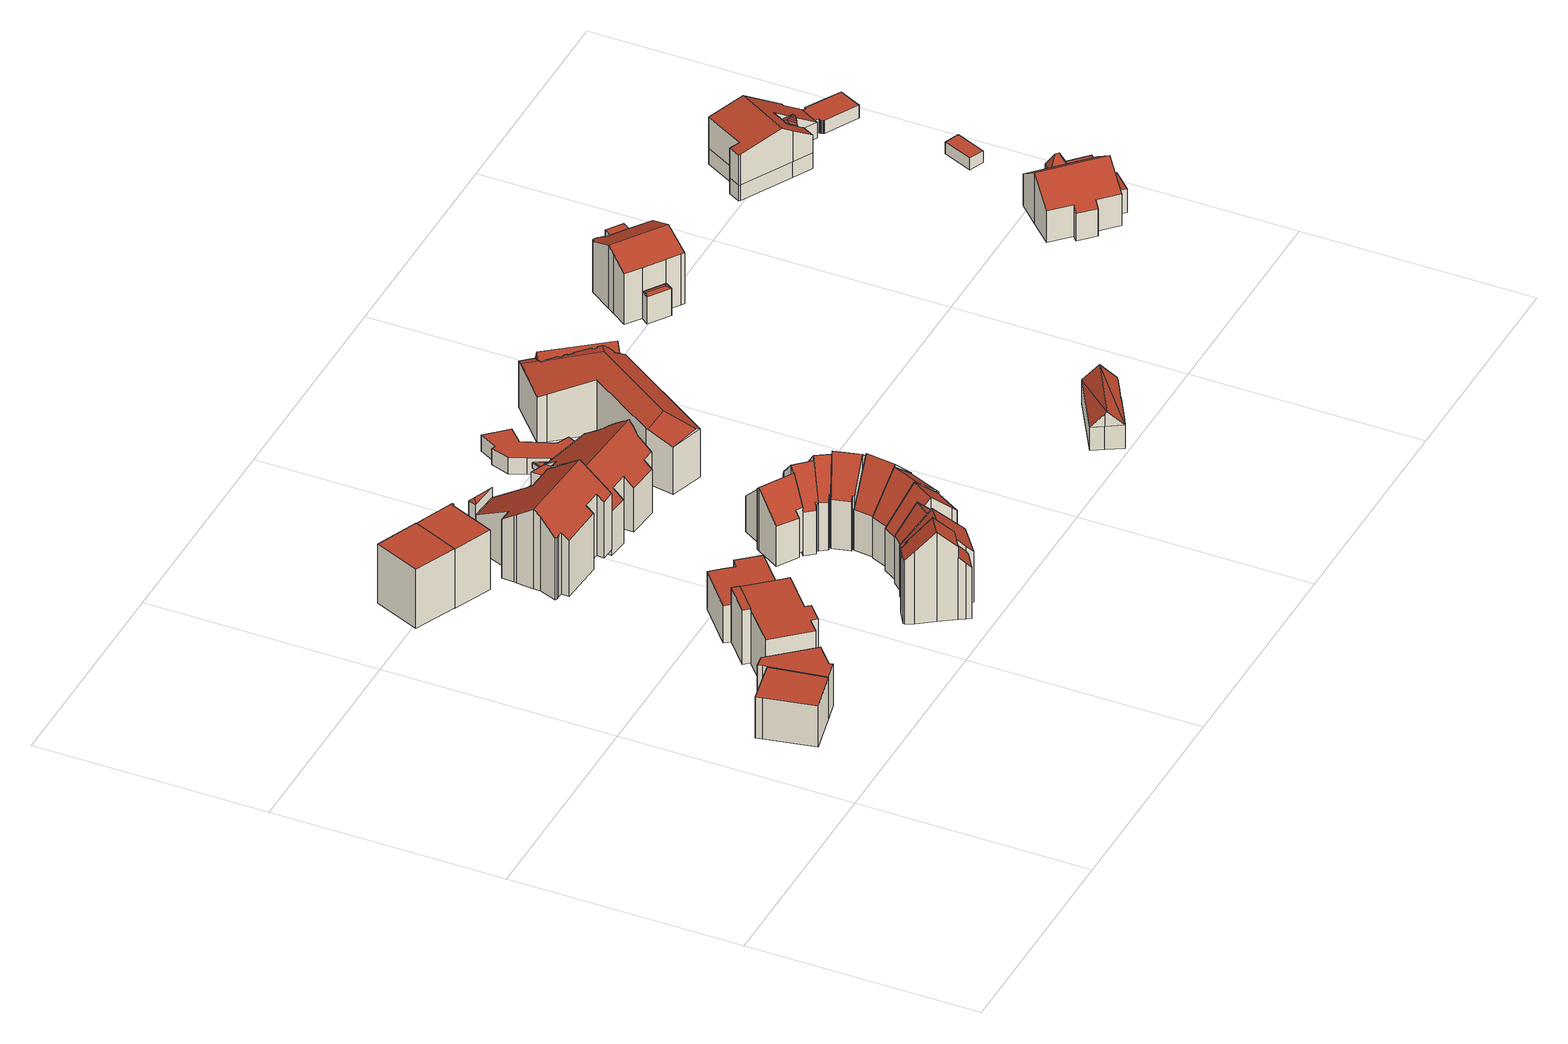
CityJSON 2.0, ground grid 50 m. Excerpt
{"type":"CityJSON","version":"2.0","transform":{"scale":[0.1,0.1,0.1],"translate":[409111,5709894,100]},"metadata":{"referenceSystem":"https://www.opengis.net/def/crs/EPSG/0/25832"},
"CityObjects":{
"building1":{"type":"Building","attributes":{"Gemeindeschluessel":"05978036","Geometrietyp2DReferenz":"3000","function":"31001_1000"},"children":["building1-1","building1-2"]},
"building1-1":{"type":"BuildingPart","attributes":{"roofType":"1000","measuredHeight":9.88},"parents":["building1"],"geometry":[{"type":"MultiSurface","lod":"2","boundaries":[[[0,1,2,3,4]],[[5,6,7,8,9]],[[6,10,11,7]],[[10,12,13,11]],[[12,14,15,13]],[[14,16,17,15]],[[16,18,19,17]],[[18,0,4,19]],[[18,16,14,12,10,6,5,1,0]],[[4,3,8,7,11,13,15,17,19]],[[9,2,1,5]],[[9,8,3,2]]],"semantics":{"surfaces":[{"type":"WallSurface"},{"type":"RoofSurface"},{"type":"GroundSurface"},{"type":"ClosureSurface"}],"values":[0,0,0,0,0,0,0,0,1,2,0,3]}}]},
"building1-2":{"type":"BuildingPart","attributes":{"roofType":"1000","measuredHeight":9.84},"parents":["building1"],"geometry":[{"type":"MultiSurface","lod":"2","boundaries":[[[20,9,8,21]],[[2,22,23,3]],[[22,24,25,23]],[[24,20,21,25]],[[24,22,2,9,20]],[[21,8,3,23,25]],[[3,8,9,2]]],"semantics":{"surfaces":[{"type":"WallSurface"},{"type":"RoofSurface"},{"type":"GroundSurface"},{"type":"ClosureSurface"}],"values":[0,0,0,0,1,2,3]}}]},
"building2":{"type":"Building","attributes":{"Gemeindeschluessel":"05978036","Geometrietyp2DReferenz":"3000","function":"31001_1000"},"children":["building2-1","building2-2"]},
"building2-1":{"type":"BuildingPart","attributes":{"roofType":"1000","measuredHeight":12.84},"parents":["building2"],"geometry":[{"type":"MultiSurface","lod":"2","boundaries":[[[26,27,28,29]],[[27,30,31,28]],[[30,32,33,31]],[[32,34,35,33]],[[34,36,37,35]],[[36,38,39,37]],[[38,40,41,39]],[[40,42,43,41]],[[42,44,45,43]],[[42,40,38,36,34,32,30,27,26,44]],[[45,29,28,31,33,35,37,39,41,43]],[[29,45,44,26]]],"semantics":{"surfaces":[{"type":"WallSurface"},{"type":"RoofSurface"},{"type":"GroundSurface"},{"type":"ClosureSurface"}],"values":[0,0,0,0,0,0,0,0,0,1,2,3]}}]},
"building2-2":{"type":"BuildingPart","attributes":{"roofType":"1000","measuredHeight":12.93},"parents":["building2"],"geometry":[{"type":"MultiSurface","lod":"2","boundaries":[[[46,47,48,45,44]],[[47,49,50,48]],[[49,51,26,29,50]],[[51,49,47,46]],[[45,48,50,29]],[[44,26,51,46]],[[44,45,29,26]]],"semantics":{"surfaces":[{"type":"WallSurface"},{"type":"RoofSurface"},{"type":"GroundSurface"},{"type":"ClosureSurface"}],"values":[0,0,0,1,2,0,3]}}]},
"building3":{"type":"Building","attributes":{"Gemeindeschluessel":"05978036","Geometrietyp2DReferenz":"3000","function":"31001_1100","roofType":"1000","measuredHeight":14.08},"geometry":[{"type":"MultiSurface","lod":"2","boundaries":[[[52,53,54,55]],[[53,56,57,54]],[[56,58,59,57]],[[58,60,61,59]],[[60,62,63,61]],[[62,52,55,63]],[[62,60,58,56,53,52]],[[55,54,57,59,61,63]]],"semantics":{"surfaces":[{"type":"WallSurface"},{"type":"RoofSurface"},{"type":"GroundSurface"}],"values":[0,0,0,0,0,0,1,2]}}]},
"building4":{"type":"Building","attributes":{"Gemeindeschluessel":"05978036","Geometrietyp2DReferenz":"3000","function":"31001_1000","roofType":"1000","measuredHeight":8.93},"geometry":[{"type":"MultiSurface","lod":"2","boundaries":[[[64,65,66,67]],[[65,68,69,66]],[[68,70,71,69]],[[70,72,73,71]],[[72,74,75,73]],[[74,76,77,75]],[[76,78,79,77]],[[78,64,67,79]],[[78,76,74,72,70,68,65,64]],[[67,66,69,71,73,75,77,79]]],"semantics":{"surfaces":[{"type":"WallSurface"},{"type":"RoofSurface"},{"type":"GroundSurface"}],"values":[0,0,0,0,0,0,0,0,1,2]}}]},
"building5":{"type":"Building","attributes":{"Gemeindeschluessel":"05978036","Geometrietyp2DReferenz":"3000","function":"31001_1100"},"children":["building5-1","building5-2"]},
"building5-1":{"type":"BuildingPart","attributes":{"roofType":"1000","measuredHeight":14.23},"parents":["building5"],"geometry":[{"type":"MultiSurface","lod":"2","boundaries":[[[80,81,82,83,84]],[[81,85,86,82]],[[85,87,88,86]],[[87,89,90,88]],[[89,91,92,90]],[[91,93,94,92]],[[93,95,96,94]],[[95,97,98,99,96]],[[95,93,91,89,87,85,81,80,97]],[[99,83,82,86,88,90,92,94,96]],[[84,98,97,80]],[[84,83,99,98]]],"semantics":{"surfaces":[{"type":"WallSurface"},{"type":"RoofSurface"},{"type":"GroundSurface"},{"type":"ClosureSurface"}],"values":[0,0,0,0,0,0,0,0,1,2,0,3]}}]},
"building5-2":{"type":"BuildingPart","attributes":{"roofType":"1000","measuredHeight":10.93},"parents":["building5"],"geometry":[{"type":"MultiSurface","lod":"2","boundaries":[[[100,101,102,103]],[[101,84,83,102]],[[98,100,103,99]],[[98,84,101,100]],[[103,102,83,99]],[[99,83,84,98]]],"semantics":{"surfaces":[{"type":"WallSurface"},{"type":"RoofSurface"},{"type":"GroundSurface"},{"type":"ClosureSurface"}],"values":[0,0,0,1,2,3]}}]},
"building6":{"type":"Building","attributes":{"Gemeindeschluessel":"05978036","Geometrietyp2DReferenz":"3000","function":"31001_1000","roofType":"3100","measuredHeight":18.86},"geometry":[{"type":"MultiSurface","lod":"2","boundaries":[[[104,105,106,107]],[[105,108,109,106]],[[108,110,111,109]],[[110,112,113,111]],[[112,114,115,113]],[[114,116,117,115]],[[116,118,119,117]],[[118,120,121,119]],[[120,122,123,121]],[[122,124,125,123]],[[124,126,127,125]],[[126,128,129,127]],[[128,130,131,129]],[[130,132,133,131]],[[132,134,135,133]],[[134,136,137,135]],[[136,138,139,137]],[[138,140,141,139]],[[140,142,143,141]],[[142,144,145,143]],[[144,104,107,145]],[[140,138,136,134,132,130,128,126,124,122,120,118,116]],[[116,114,112,110,108,105,104,144,142,140]],[[107,106,109,111,113,115,117,119,121,123,125,127,129,131,133,135,137,139,141,143,145]]],"semantics":{"surfaces":[{"type":"WallSurface"},{"type":"RoofSurface"},{"type":"GroundSurface"}],"values":[0,0,0,0,0,0,0,0,0,0,0,0,0,0,0,0,0,0,0,0,0,1,1,2]}}]},
"building7":{"type":"Building","attributes":{"Gemeindeschluessel":"05978036","Geometrietyp2DReferenz":"3000","function":"31001_1000"},"children":["building7-1","building7-2","building7-3"]},
"building7-1":{"type":"BuildingPart","attributes":{"roofType":"3100","measuredHeight":18.78},"parents":["building7"],"geometry":[{"type":"MultiSurface","lod":"2","boundaries":[[[146,147,148,149]],[[147,150,151,148]],[[150,152,153,151]],[[152,154,155,153]],[[154,156,157,155]],[[156,158,159,157]],[[158,160,159]],[[161,162,163,164]],[[162,146,149,163]],[[165,166,158,156,154,152,150,147]],[[147,146,162,161,167,165]],[[149,148,151,153,155,157,159,168,169,170,164,163]],[[171,160,158,166]],[[168,159,160,171]],[[169,168,171,166,165]],[[161,164,170,167]],[[167,170,169,165]]],"semantics":{"surfaces":[{"type":"WallSurface"},{"type":"RoofSurface"},{"type":"GroundSurface"},{"type":"ClosureSurface"}],"values":[0,0,0,0,0,0,0,0,0,1,1,2,0,3,3,3,3]}}]},
"building7-2":{"type":"BuildingPart","attributes":{"roofType":"2100","measuredHeight":14.82},"parents":["building7"],"geometry":[{"type":"MultiSurface","lod":"2","boundaries":[[[160,172,173,159]],[[172,174,175,173]],[[174,176,177,175]],[[176,178,179,177]],[[178,180,181,179]],[[171,180,178,176,174,172,160]],[[159,173,175,177,179,181,168]],[[168,181,180,171]],[[160,159,168,171]]],"semantics":{"surfaces":[{"type":"WallSurface"},{"type":"RoofSurface"},{"type":"GroundSurface"},{"type":"ClosureSurface"}],"values":[0,0,0,0,0,1,2,3,3]}}]},
"building7-3":{"type":"BuildingPart","attributes":{"roofType":"3100","measuredHeight":21.31},"parents":["building7"],"geometry":[{"type":"MultiSurface","lod":"2","boundaries":[[[182,183,184,185]],[[183,186,187,184]],[[186,188,189,187]],[[188,190,191,189]],[[190,192,193,191]],[[192,194,195,193]],[[194,196,197,195]],[[196,198,161,164,197]],[[199,182,185,181,180]],[[200,198,196,194,192,190,188,186,183,182]],[[182,199,201,200]],[[185,184,187,189,191,193,195,197,164,170,169,168,181]],[[167,161,198,200]],[[170,164,161,167]],[[201,166,165,167,200]],[[166,171,168,169,165]],[[165,169,170,167]],[[180,171,166,201,199]],[[180,181,168,171]]],"semantics":{"surfaces":[{"type":"WallSurface"},{"type":"RoofSurface"},{"type":"GroundSurface"},{"type":"ClosureSurface"}],"values":[0,0,0,0,0,0,0,0,0,1,1,2,0,3,0,3,3,0,3]}}]},
"building8":{"type":"Building","attributes":{"Gemeindeschluessel":"05978036","Geometrietyp2DReferenz":"3000","function":"51009_1610","roofType":"5000","measuredHeight":9.91},"geometry":[{"type":"MultiSurface","lod":"2","boundaries":[[[202,203,204,205]],[[203,206,207,204]],[[206,202,205,207]],[[208,206,203]],[[208,203,202]],[[208,202,206]],[[205,204,207]]],"semantics":{"surfaces":[{"type":"WallSurface"},{"type":"RoofSurface"},{"type":"GroundSurface"}],"values":[0,0,0,1,1,1,2]}}]},
"building9":{"type":"Building","attributes":{"Gemeindeschluessel":"05978036","Geometrietyp2DReferenz":"3000","function":"31001_2500","roofType":"1000","measuredHeight":1.34},"geometry":[{"type":"MultiSurface","lod":"2","boundaries":[[[209,210,211,212]],[[210,213,214,211]],[[213,215,216,214]],[[215,209,212,216]],[[215,213,210,209]],[[212,211,214,216]]],"semantics":{"surfaces":[{"type":"WallSurface"},{"type":"RoofSurface"},{"type":"GroundSurface"}],"values":[0,0,0,0,1,2]}}]},
"building10":{"type":"Building","attributes":{"Gemeindeschluessel":"05978036","Geometrietyp2DReferenz":"3000","function":"31001_1000","roofType":"3100","measuredHeight":17.2},"geometry":[{"type":"MultiSurface","lod":"2","boundaries":[[[217,218,219,220]],[[218,221,222,219]],[[221,223,224,222]],[[223,225,226,224]],[[225,227,228,226]],[[227,229,230,228]],[[229,231,232,230]],[[231,233,234,232]],[[233,235,236,234]],[[235,237,238,236]],[[237,239,240,238]],[[239,217,220,240]],[[235,233,231,229,227,225,223]],[[223,221,218,217,239,237,235]],[[220,219,222,224,226,228,230,232,234,236,238,240]]],"semantics":{"surfaces":[{"type":"WallSurface"},{"type":"RoofSurface"},{"type":"GroundSurface"}],"values":[0,0,0,0,0,0,0,0,0,0,0,0,1,1,2]}}]},
"building11":{"type":"Building","attributes":{"Gemeindeschluessel":"05978036","Geometrietyp2DReferenz":"3000","function":"31001_1000","roofType":"3100","measuredHeight":17.1},"geometry":[{"type":"MultiSurface","lod":"2","boundaries":[[[241,242,243,244]],[[242,245,246,243]],[[245,247,248,246]],[[247,249,250,248]],[[249,251,252,250]],[[251,253,254,252]],[[253,255,256,254]],[[255,257,258,256]],[[257,259,260,258]],[[259,261,262,260]],[[261,263,264,262]],[[263,241,244,264]],[[259,257,255,253,251,249,247]],[[247,245,242,241,263,261,259]],[[244,243,246,248,250,252,254,256,258,260,262,264]]],"semantics":{"surfaces":[{"type":"WallSurface"},{"type":"RoofSurface"},{"type":"GroundSurface"}],"values":[0,0,0,0,0,0,0,0,0,0,0,0,1,1,2]}}]},
"building12":{"type":"Building","attributes":{"Gemeindeschluessel":"05978036","Geometrietyp2DReferenz":"3000","function":"31001_1000","roofType":"3100","measuredHeight":15.21},"geometry":[{"type":"MultiSurface","lod":"2","boundaries":[[[265,266,267,268]],[[266,269,270,267]],[[269,271,272,270]],[[271,273,274,272]],[[273,275,276,274]],[[275,277,278,276]],[[277,279,280,278]],[[279,281,282,280]],[[281,283,284,282]],[[283,285,286,284]],[[285,265,268,286]],[[281,279,277,275,273,271]],[[271,269,266,265,285,283,281]],[[268,267,270,272,274,276,278,280,282,284,286]]],"semantics":{"surfaces":[{"type":"WallSurface"},{"type":"RoofSurface"},{"type":"GroundSurface"}],"values":[0,0,0,0,0,0,0,0,0,0,0,1,1,2]}}]},
"building13":{"type":"Building","attributes":{"Gemeindeschluessel":"05978036","Geometrietyp2DReferenz":"3000","function":"31001_1000","roofType":"3100","measuredHeight":17.13},"geometry":[{"type":"MultiSurface","lod":"2","boundaries":[[[287,288,289,290]],[[288,291,292,289]],[[291,293,294,292]],[[293,295,296,294]],[[295,297,298,296]],[[297,299,300,298]],[[299,301,302,300]],[[301,303,304,302]],[[303,305,306,304]],[[305,307,308,306]],[[307,309,310,308]],[[309,311,312,310]],[[311,313,314,312]],[[313,315,316,314]],[[315,317,318,316]],[[317,319,320,318]],[[319,321,322,320]],[[321,323,324,322]],[[323,325,326,324]],[[325,327,328,326]],[[327,329,330,328]],[[329,331,332,330]],[[331,333,334,332]],[[333,335,336,334]],[[335,337,338,336]],[[337,339,340,338]],[[339,341,342,340]],[[341,343,344,342]],[[343,345,346,344]],[[345,347,348,346]],[[347,349,350,348]],[[349,351,352,350]],[[351,353,354,352]],[[353,355,356,354]],[[355,357,358,356]],[[357,359,360,358]],[[359,361,362,360]],[[361,363,364,362]],[[363,365,366,364]],[[365,367,368,366]],[[367,369,370,368]],[[369,371,372,370]],[[371,373,374,372]],[[373,287,290,374]],[[369,367,365,363,361,359,357,355,353,351,349,347,345,343,341,339,337,335,333,331,329,327,325,323,321,319,317,315,313]],[[313,311,309,307,305,303,301,299,297,295,293,291,288,287,373,371,369]],[[290,289,292,294,296,298,300,302,304,306,308,310,312,314,316,318,320,322,324,326,328,330,332,334,336,338,340,342,344,346,348,350,352,354,356,358,360,362,364,366,368,370,372,374]]],"semantics":{"surfaces":[{"type":"WallSurface"},{"type":"RoofSurface"},{"type":"GroundSurface"}],"values":[0,0,0,0,0,0,0,0,0,0,0,0,0,0,0,0,0,0,0,0,0,0,0,0,0,0,0,0,0,0,0,0,0,0,0,0,0,0,0,0,0,0,0,0,1,1,2]}}]},
"building14":{"type":"Building","attributes":{"Gemeindeschluessel":"05978036","Geometrietyp2DReferenz":"3000","function":"31001_1000","roofType":"3100","measuredHeight":16.79},"geometry":[{"type":"MultiSurface","lod":"2","boundaries":[[[375,376,377,378]],[[376,379,380,377]],[[379,381,382,380]],[[381,383,384,382]],[[383,385,386,384]],[[385,387,388,386]],[[387,389,390,388]],[[389,391,392,390]],[[391,393,394,392]],[[393,395,396,394]],[[395,397,398,396]],[[397,375,378,398]],[[393,391,389,387,385,383,381]],[[381,379,376,375,397,395,393]],[[378,377,380,382,384,386,388,390,392,394,396,398]]],"semantics":{"surfaces":[{"type":"WallSurface"},{"type":"RoofSurface"},{"type":"GroundSurface"}],"values":[0,0,0,0,0,0,0,0,0,0,0,0,1,1,2]}}]},
"building15":{"type":"Building","attributes":{"Gemeindeschluessel":"05978036","Geometrietyp2DReferenz":"3000","function":"51009_1610","roofType":"1000","measuredHeight":6.53},"geometry":[{"type":"MultiSurface","lod":"2","boundaries":[[[399,400,401,402]],[[400,403,404,401]],[[403,405,406,404]],[[405,407,408,406]],[[407,409,410,408]],[[409,399,402,410]],[[409,407,405,403,400,399]],[[402,401,404,406,408,410]]],"semantics":{"surfaces":[{"type":"WallSurface"},{"type":"RoofSurface"},{"type":"GroundSurface"}],"values":[0,0,0,0,0,0,1,2]}}]},
"building16":{"type":"Building","attributes":{"Gemeindeschluessel":"05978036","Geometrietyp2DReferenz":"3000","function":"31001_2500","roofType":"2100","measuredHeight":1.84},"geometry":[{"type":"MultiSurface","lod":"2","boundaries":[[[411,412,413,414]],[[412,415,416,413]],[[415,417,418,416]],[[417,411,414,418]],[[417,415,412,411]],[[414,413,416,418]]],"semantics":{"surfaces":[{"type":"WallSurface"},{"type":"RoofSurface"},{"type":"GroundSurface"}],"values":[0,0,0,0,1,2]}}]},
"building17":{"type":"Building","attributes":{"Gemeindeschluessel":"05978036","Geometrietyp2DReferenz":"3000","function":"31001_1000"},"children":["building17-1","building17-2"]},
"building17-1":{"type":"BuildingPart","attributes":{"roofType":"3100","measuredHeight":17.88},"parents":["building17"],"geometry":[{"type":"MultiSurface","lod":"2","boundaries":[[[419,420,421,422,423]],[[424,425,426,427,428]],[[425,429,430,426]],[[429,431,432,430]],[[431,433,434,432]],[[433,435,436,434]],[[435,437,438,436]],[[437,419,423,438]],[[433,431,429,425,424,439]],[[439,420,419,437,435,433]],[[423,422,440,441,427,426,430,432,434,436,438]],[[442,443,421,420,439]],[[441,440,443,442]],[[440,422,421,443]],[[424,428,442,439]],[[441,442,428,427]]],"semantics":{"surfaces":[{"type":"WallSurface"},{"type":"RoofSurface"},{"type":"GroundSurface"},{"type":"ClosureSurface"}],"values":[0,0,0,0,0,0,0,0,1,1,2,0,3,3,0,3]}}]},
"building17-2":{"type":"BuildingPart","attributes":{"roofType":"3100","measuredHeight":16.71},"parents":["building17"],"geometry":[{"type":"MultiSurface","lod":"2","boundaries":[[[444,445,446,447]],[[445,448,449,446]],[[448,450,451,449]],[[450,452,453,451]],[[452,454,455,453]],[[454,456,457,455]],[[456,458,459,457]],[[458,460,461,459]],[[460,462,463,461]],[[462,464,465,463]],[[464,428,427,465]],[[421,466,467,422]],[[466,444,447,467]],[[443,442,428,464,462,460,458,456,454]],[[454,452,450,448,445,444,466,421,443]],[[447,446,449,451,453,455,457,459,461,463,465,427,441,440,422,467]],[[440,441,442,443]],[[441,427,428,442]],[[440,443,421,422]]],"semantics":{"surfaces":[{"type":"WallSurface"},{"type":"RoofSurface"},{"type":"GroundSurface"},{"type":"ClosureSurface"}],"values":[0,0,0,0,0,0,0,0,0,0,0,0,0,1,1,2,3,3,3]}}]},
"building18":{"type":"Building","attributes":{"Gemeindeschluessel":"05978036","Geometrietyp2DReferenz":"3000","function":"31001_1000","roofType":"3100","measuredHeight":17.23},"geometry":[{"type":"MultiSurface","lod":"2","boundaries":[[[468,469,470,471]],[[469,472,473,470]],[[472,474,475,473]],[[474,476,477,475]],[[476,478,479,477]],[[478,480,481,479]],[[480,482,483,481]],[[482,484,485,483]],[[484,486,487,485]],[[486,488,489,487]],[[488,490,491,489]],[[490,468,471,491]],[[486,484,482,480,478,476,474]],[[474,472,469,468,490,488,486]],[[471,470,473,475,477,479,481,483,485,487,489,491]]],"semantics":{"surfaces":[{"type":"WallSurface"},{"type":"RoofSurface"},{"type":"GroundSurface"}],"values":[0,0,0,0,0,0,0,0,0,0,0,0,1,1,2]}}]},
"building19":{"type":"Building","attributes":{"Gemeindeschluessel":"05978036","Geometrietyp2DReferenz":"3000","function":"31001_1000","roofType":"3100","measuredHeight":18.51},"geometry":[{"type":"MultiSurface","lod":"2","boundaries":[[[492,493,494,495]],[[493,496,497,494]],[[496,498,499,497]],[[498,500,501,499]],[[500,502,503,501]],[[502,504,505,503]],[[504,506,507,505]],[[506,508,509,507]],[[508,510,511,509]],[[510,512,513,511]],[[512,514,515,513]],[[514,492,495,515]],[[510,508,506,504,502,500,498]],[[498,496,493,492,514,512,510]],[[495,494,497,499,501,503,505,507,509,511,513,515]]],"semantics":{"surfaces":[{"type":"WallSurface"},{"type":"RoofSurface"},{"type":"GroundSurface"}],"values":[0,0,0,0,0,0,0,0,0,0,0,0,1,1,2]}}]},
"building20":{"type":"Building","attributes":{"Gemeindeschluessel":"05978036","Geometrietyp2DReferenz":"3000","function":"31001_2500"},"children":["building20-1","building20-2"]},
"building20-1":{"type":"BuildingPart","attributes":{"roofType":"1000","measuredHeight":1.2},"parents":["building20"],"geometry":[{"type":"MultiSurface","lod":"2","boundaries":[[[516,517,518,519]],[[520,521,522,523]],[[523,516,519,520]],[[521,518,517,522]],[[519,518,521,520]],[[523,522,517,516]]],"semantics":{"surfaces":[{"type":"WallSurface"},{"type":"RoofSurface"},{"type":"GroundSurface"},{"type":"ClosureSurface"}],"values":[0,0,1,2,3,3]}}]},
"building20-2":{"type":"BuildingPart","attributes":{"roofType":"1000","measuredHeight":1.16},"parents":["building20"],"geometry":[{"type":"MultiSurface","lod":"2","boundaries":[[[524,525,526,527]],[[525,528,529,526]],[[528,523,522,529]],[[516,519,518,517]],[[520,530,531,521]],[[530,532,533,531]],[[532,524,527,533]],[[532,530,520,519,516,523,528,525,524]],[[527,526,529,522,517,518,521,531,533]],[[517,522,523,516]],[[521,518,519,520]]],"semantics":{"surfaces":[{"type":"WallSurface"},{"type":"RoofSurface"},{"type":"GroundSurface"},{"type":"ClosureSurface"}],"values":[0,0,0,0,0,0,0,1,2,3,3]}}]},
"building21":{"type":"Building","attributes":{"Geometrietyp2DReferenz":"3000","Gemeindeschluessel":"05978036","function":"31001_2500","roofType":"1000","measuredHeight":2.23},"geometry":[{"type":"MultiSurface","lod":"2","boundaries":[[[534,535,536,537]],[[535,538,539,536]],[[538,540,541,539]],[[540,534,537,541]],[[540,538,535,534]],[[537,536,539,541]]],"semantics":{"surfaces":[{"type":"WallSurface"},{"type":"RoofSurface"},{"type":"GroundSurface"}],"values":[0,0,0,0,1,2]}}]},
"building22":{"type":"Building","attributes":{"Gemeindeschluessel":"05978036","Geometrietyp2DReferenz":"3000","function":"31001_1100","roofType":"1000","measuredHeight":3.86},"geometry":[{"type":"MultiSurface","lod":"2","boundaries":[[[542,543,544,545]],[[543,546,547,544]],[[546,548,549,547]],[[548,550,551,549]],[[550,552,553,551]],[[552,554,555,553]],[[554,556,557,555]],[[556,558,559,557]],[[558,560,561,559]],[[560,562,563,561]],[[562,564,565,563]],[[564,542,545,565]],[[564,562,560,558,556,554,552,550,548,546,543,542]],[[545,544,547,549,551,553,555,557,559,561,563,565]]],"semantics":{"surfaces":[{"type":"WallSurface"},{"type":"RoofSurface"},{"type":"GroundSurface"}],"values":[0,0,0,0,0,0,0,0,0,0,0,0,1,2]}}]},
"building23":{"type":"Building","attributes":{"Gemeindeschluessel":"05978036","Geometrietyp2DReferenz":"3000","function":"31001_1100","roofType":"5000","measuredHeight":13.85},"geometry":[{"type":"MultiSurface","lod":"2","boundaries":[[[566,567,568,569]],[[567,570,571,568]],[[570,572,573,571]],[[572,574,575,573]],[[574,576,577,575]],[[576,578,579,577]],[[578,580,581,579]],[[580,582,583,581]],[[582,584,585,583]],[[584,586,587,585]],[[586,588,589,587]],[[588,590,591,589]],[[590,592,593,591]],[[592,594,595,593]],[[594,596,597,595]],[[596,598,599,597]],[[598,600,601,599]],[[600,602,603,601]],[[602,604,605,603]],[[604,606,607,605]],[[606,608,609,607]],[[608,610,611,609]],[[610,612,613,611]],[[612,614,615,613]],[[614,616,617,615]],[[616,618,619,617]],[[618,620,621,619]],[[620,622,623,621]],[[622,566,569,623]],[[624,625,626,566]],[[627,578,576,628]],[[610,608,606,604,602,600,598,596,594,592,590,588,586,584,582,629,630]],[[630,625,624,622,620,618,616,614,612,610]],[[630,629,580,627,628,574,572,570,567,626,625]],[[567,566,626]],[[576,574,628]],[[580,578,627]],[[566,622,624]],[[582,580,629]],[[569,568,571,573,575,577,579,581,583,585,587,589,591,593,595,597,599,601,603,605,607,609,611,613,615,617,619,621,623]]],"semantics":{"surfaces":[{"type":"WallSurface"},{"type":"RoofSurface"},{"type":"GroundSurface"}],"values":[0,0,0,0,0,0,0,0,0,0,0,0,0,0,0,0,0,0,0,0,0,0,0,0,0,0,0,0,0,1,1,1,1,1,0,0,0,0,0,2]}}]},
"building24":{"type":"Building","attributes":{"Gemeindeschluessel":"05978036","Geometrietyp2DReferenz":"3000","function":"51009_1610","roofType":"5000","measuredHeight":13.38},"geometry":[{"type":"MultiSurface","lod":"2","boundaries":[[[631,632,633,634]],[[632,635,636,633]],[[635,637,638,636]],[[637,639,640,638]],[[639,641,642,640]],[[641,643,644,642]],[[643,645,646,644]],[[645,647,648,646]],[[647,649,650,648]],[[649,651,652,650]],[[651,653,654,652]],[[653,655,656,654]],[[655,657,658,656]],[[657,659,660,658]],[[659,661,662,660]],[[661,663,664,662]],[[663,665,666,664]],[[665,667,668,666]],[[667,669,670,668]],[[669,671,672,670]],[[671,673,674,672]],[[673,675,676,674]],[[675,677,678,676]],[[677,679,680,678]],[[679,681,682,680]],[[681,631,634,682]],[[677,675,673,671,669,667,665,663,661,659,657,655,653,651,649,647,645,643,641,639,637,635,632]],[[632,631,681,679,677]],[[634,633,636,638,640,642,644,646,648,650,652,654,656,658,660,662,664,666,668,670,672,674,676,678,680,682]]],"semantics":{"surfaces":[{"type":"WallSurface"},{"type":"RoofSurface"},{"type":"GroundSurface"}],"values":[0,0,0,0,0,0,0,0,0,0,0,0,0,0,0,0,0,0,0,0,0,0,0,0,0,0,1,1,2]}}]},
"building25":{"type":"Building","attributes":{"Gemeindeschluessel":"05978036","Geometrietyp2DReferenz":"3000","function":"31001_1000","roofType":"3100","measuredHeight":8.9},"geometry":[{"type":"MultiSurface","lod":"2","boundaries":[[[683,684,685,686]],[[684,687,688,685]],[[687,689,690,688]],[[689,691,692,690]],[[691,693,694,692]],[[693,695,696,694]],[[695,697,698,696]],[[697,699,700,698]],[[699,701,702,700]],[[701,703,704,702]],[[703,705,706,704]],[[705,683,686,706]],[[684,707,708]],[[707,684,683,705,709]],[[708,701,699,697,695,693,691,689,687]],[[701,708,707]],[[703,709,705]],[[701,707,709,703]],[[684,708,687]],[[686,685,688,690,692,694,696,698,700,702,704,706]]],"semantics":{"surfaces":[{"type":"WallSurface"},{"type":"RoofSurface"},{"type":"GroundSurface"}],"values":[0,0,0,0,0,0,0,0,0,0,0,0,1,1,1,1,0,0,0,2]}}]},
"building26":{"type":"Building","attributes":{"Gemeindeschluessel":"05978036","Geometrietyp2DReferenz":"3000","function":"31001_1100"},"children":["building26-1","building26-2","building26-3"]},
"building26-1":{"type":"BuildingPart","attributes":{"roofType":"9999","measuredHeight":11.21},"parents":["building26"],"geometry":[{"type":"MultiSurface","lod":"2","boundaries":[[[710,711,712,713,714]],[[714,713,715,716]],[[713,712,717,715]],[[712,711,718,717]],[[710,714,716,719]],[[719,718,711,710]],[[716,715,717,718,719]]],"semantics":{"surfaces":[{"type":"RoofSurface"},{"type":"WallSurface"},{"type":"GroundSurface"}],"values":[0,1,1,1,1,1,2]}}]},
"building26-2":{"type":"BuildingPart","attributes":{"roofType":"3100","measuredHeight":15.02},"parents":["building26"],"geometry":[{"type":"MultiSurface","lod":"2","boundaries":[[[720,721,722]],[[723,724,725,726,727]],[[724,728,729,725]],[[728,730,731,729]],[[730,732,733,731]],[[732,734,735,733]],[[734,736,737,735]],[[736,738,739,737]],[[738,740,741,739]],[[740,742,743,741]],[[742,744,745,743]],[[744,746,747,745]],[[746,748,710,719,747]],[[749,718,711]],[[749,750,751,718]],[[750,752,753,751]],[[752,754,755,753]],[[754,756,757,755]],[[756,720,722,757]],[[752,750,749,748,746,744,742,740,738,736,734,732,730]],[[730,728,724,723,720,756,754,752]],[[722,726,725,729,731,733,735,737,739,741,743,745,747,719,718,751,753,755,757]],[[727,721,720,723]],[[727,726,722,721]],[[711,710,748,749]],[[711,718,719,710]]],"semantics":{"surfaces":[{"type":"WallSurface"},{"type":"RoofSurface"},{"type":"GroundSurface"},{"type":"ClosureSurface"}],"values":[0,0,0,0,0,0,0,0,0,0,0,0,0,0,0,0,0,0,0,1,1,2,0,3,0,3]}}]},
"building26-3":{"type":"BuildingPart","attributes":{"roofType":"5000","measuredHeight":6.68},"parents":["building26"],"geometry":[{"type":"MultiSurface","lod":"2","boundaries":[[[721,758,759,722]],[[758,760,761,759]],[[760,727,726,761]],[[762,727,760]],[[763,762,760,758]],[[763,758,721]],[[762,763,721,727]],[[722,759,761,726]],[[722,726,727,721]]],"semantics":{"surfaces":[{"type":"WallSurface"},{"type":"RoofSurface"},{"type":"GroundSurface"},{"type":"ClosureSurface"}],"values":[0,0,0,1,1,1,1,2,3]}}]},
"building27":{"type":"Building","attributes":{"Gemeindeschluessel":"05978036","Geometrietyp2DReferenz":"3000","function":"31001_1000"},"children":["building27-1","building27-2"]},
"building27-1":{"type":"BuildingPart","attributes":{"roofType":"2100","measuredHeight":5.72},"parents":["building27"],"geometry":[{"type":"MultiSurface","lod":"2","boundaries":[[[764,765,766,767]],[[765,768,769,766]],[[768,770,771,769]],[[768,765,764,772,770]],[[771,773,767,766,769]],[[767,773,772,764]],[[773,771,770,772]]],"semantics":{"surfaces":[{"type":"WallSurface"},{"type":"RoofSurface"},{"type":"GroundSurface"},{"type":"ClosureSurface"}],"values":[0,0,0,1,2,3,3]}}]},
"building27-2":{"type":"BuildingPart","attributes":{"roofType":"3100","measuredHeight":12.1},"parents":["building27"],"geometry":[{"type":"MultiSurface","lod":"2","boundaries":[[[774,775,776,777]],[[775,778,764,767,776]],[[779,780,781,771,770]],[[780,782,783,781]],[[782,784,785,783]],[[784,786,787,785]],[[786,788,789,787]],[[788,790,791,789]],[[790,792,793,791]],[[792,794,795,793]],[[794,796,797,795]],[[796,774,777,797]],[[792,790,788,786,784,782,780,779,798]],[[798,778,775,774,796,794,792]],[[777,776,767,773,771,781,783,785,787,789,791,793,795,797]],[[772,764,778,798]],[[773,767,764,772]],[[779,770,772,798]],[[773,772,770,771]]],"semantics":{"surfaces":[{"type":"WallSurface"},{"type":"RoofSurface"},{"type":"GroundSurface"},{"type":"ClosureSurface"}],"values":[0,0,0,0,0,0,0,0,0,0,0,0,1,1,2,0,3,0,3]}}]},
"building28":{"type":"Building","attributes":{"Gemeindeschluessel":"05978036","Geometrietyp2DReferenz":"3000","function":"51009_1610","roofType":"5000","measuredHeight":8.96},"geometry":[{"type":"MultiSurface","lod":"2","boundaries":[[[799,800,801,802]],[[800,803,804,801]],[[803,805,806,804]],[[805,799,802,806]],[[807,808,805,803]],[[807,803,800]],[[808,807,800,799]],[[808,799,805]],[[802,801,804,806]]],"semantics":{"surfaces":[{"type":"WallSurface"},{"type":"RoofSurface"},{"type":"GroundSurface"}],"values":[0,0,0,0,1,1,1,1,2]}}]},
"building29":{"type":"Building","attributes":{"Gemeindeschluessel":"05978036","Geometrietyp2DReferenz":"3000","function":"31001_2460","roofType":"1000","measuredHeight":4.92},"geometry":[{"type":"MultiSurface","lod":"2","boundaries":[[[809,810,811,812]],[[810,813,814,811]],[[813,815,816,814]],[[815,809,812,816]],[[815,813,810,809]],[[812,811,814,816]]],"semantics":{"surfaces":[{"type":"WallSurface"},{"type":"RoofSurface"},{"type":"GroundSurface"}],"values":[0,0,0,0,1,2]}}]},
"building30":{"type":"Building","attributes":{"Gemeindeschluessel":"05978036","Geometrietyp2DReferenz":"3000","function":"31001_1100","roofType":"5000","measuredHeight":12.73},"geometry":[{"type":"MultiSurface","lod":"2","boundaries":[[[817,818,819,820]],[[818,821,822,819]],[[821,823,824,822]],[[823,825,826,824]],[[825,827,828,826]],[[827,829,830,828]],[[829,831,832,830]],[[831,833,834,832]],[[833,835,836,834]],[[835,837,838,836]],[[837,839,840,838]],[[839,841,842,840]],[[841,843,844,842]],[[843,845,846,844]],[[845,847,848,846]],[[847,849,850,848]],[[849,817,820,850]],[[851,852,853,854,855,831,829,827,856,857,858,859,860,861]],[[862,863,864,865,866,859,858]],[[845,860,859,866,847]],[[847,866,865,849]],[[849,865,864,817]],[[817,864,863,818]],[[818,863,862,821]],[[821,862,858,857,823]],[[841,851,861,843]],[[843,861,860,845]],[[823,857,856,825]],[[825,856,827]],[[833,855,854,835]],[[831,855,833]],[[835,854,853,837]],[[837,853,852,839]],[[839,852,851,841]],[[820,819,822,824,826,828,830,832,834,836,838,840,842,844,846,848,850]]],"semantics":{"surfaces":[{"type":"WallSurface"},{"type":"RoofSurface"},{"type":"GroundSurface"}],"values":[0,0,0,0,0,0,0,0,0,0,0,0,0,0,0,0,0,1,1,0,0,0,0,0,0,0,0,0,0,0,0,0,0,0,2]}}]},
"building31":{"type":"Building","attributes":{"Gemeindeschluessel":"05978036","Geometrietyp2DReferenz":"3000","function":"31001_1100","roofType":"5000","measuredHeight":8.52},"geometry":[{"type":"MultiSurface","lod":"2","boundaries":[[[867,868,869,870]],[[868,871,872,869]],[[871,873,874,872]],[[873,875,876,874]],[[875,877,878,876]],[[877,879,880,878]],[[879,881,882,880]],[[881,883,884,882]],[[883,885,886,884]],[[885,887,888,886]],[[887,867,870,888]],[[889,890,887,885]],[[891,892,889,885,883]],[[893,891,883,881]],[[894,893,881,879]],[[895,894,879,877]],[[896,895,877,875]],[[896,875,873]],[[891,893,894,895,896,873,871]],[[892,891,871,868]],[[890,889,892,868,867]],[[890,867,887]],[[870,869,872,874,876,878,880,882,884,886,888]]],"semantics":{"surfaces":[{"type":"WallSurface"},{"type":"RoofSurface"},{"type":"GroundSurface"}],"values":[0,0,0,0,0,0,0,0,0,0,0,1,1,1,1,1,1,1,1,1,1,1,2]}}]},
"building32":{"type":"Building","attributes":{"Gemeindeschluessel":"05978036","Geometrietyp2DReferenz":"3000","function":"31001_2460","roofType":"1000","measuredHeight":2.82},"geometry":[{"type":"MultiSurface","lod":"2","boundaries":[[[897,898,899,900]],[[898,901,902,899]],[[901,903,904,902]],[[903,897,900,904]],[[903,901,898,897]],[[900,899,902,904]]],"semantics":{"surfaces":[{"type":"WallSurface"},{"type":"RoofSurface"},{"type":"GroundSurface"}],"values":[0,0,0,0,1,2]}}]},
"building33":{"type":"Building","attributes":{"Gemeindeschluessel":"05978036","Geometrietyp2DReferenz":"3000","function":"31001_2460","roofType":"1000","measuredHeight":3.1},"geometry":[{"type":"MultiSurface","lod":"2","boundaries":[[[905,906,907,908]],[[906,909,910,907]],[[909,911,912,910]],[[911,913,914,912]],[[913,915,916,914]],[[915,917,918,916]],[[917,919,920,918]],[[919,921,922,920]],[[921,923,924,922]],[[923,925,926,924]],[[925,927,928,926]],[[927,929,930,928]],[[929,931,932,930]],[[931,933,934,932]],[[933,935,936,934]],[[935,937,938,936]],[[937,905,908,938]],[[937,935,933,931,929,927,925,923,921,919,917,915,913,911,909,906,905]],[[908,907,910,912,914,916,918,920,922,924,926,928,930,932,934,936,938]]],"semantics":{"surfaces":[{"type":"WallSurface"},{"type":"RoofSurface"},{"type":"GroundSurface"}],"values":[0,0,0,0,0,0,0,0,0,0,0,0,0,0,0,0,0,1,2]}}]}
},
"vertices":[
[164,122,191],[123,113,191],[123,113,190],[123,113,92],[164,122,92],[103,233,191],[102,242,191],[102,242,92],[103,233,92],[103,233,190],[100,252,191],[100,252,92],[125,256,191],[125,256,92],[203,167,191],[203,167,92],[192,158,191],[192,158,92],[162,131,191],[162,131,92],
[8,214,190],[8,214,92],[33,93,190],[33,93,92],[11,199,190],[11,199,92],
[295,380,205],[351,316,205],[351,316,77],[295,380,77],[361,305,205],[361,305,77],[289,242,205],[289,242,77],[298,231,205],[298,231,77],[264,201,205],[264,201,77],[254,212,205],[254,212,77],[228,189,205],[228,189,77],[162,264,205],[162,264,77],[237,330,205],[237,330,77],
[237,330,206],[226,343,206],[226,343,77],[283,393,206],[283,393,77],[295,380,206],
[50,948,231],[92,1048,231],[92,1048,90],[50,948,90],[184,1010,231],[184,1010,90],[176,990,231],[176,990,90],[166,966,231],[166,966,90],[141,908,231],[141,908,90],
[351,316,165],[283,393,165],[283,393,76],[351,316,76],[273,405,165],[273,405,76],[359,479,165],[359,479,76],[381,455,165],[381,455,76],[397,435,165],[397,435,76],[413,448,165],[413,448,76],[451,404,165],[451,404,76],
[271,974,230],[270,971,230],[270,971,88],[271,974,88],[271,974,197],[266,972,230],[266,972,88],[225,873,230],[225,873,88],[141,908,230],[141,908,88],[166,966,230],[166,966,88],[176,990,230],[176,990,88],[184,1010,230],[184,1010,88],[203,1002,230],[203,1002,197],[203,1002,88],
[210,1020,197],[279,991,197],[279,991,88],[210,1020,88],
[290,879,209],[318,877,209],[318,877,69],[290,879,69],[353,963,149],[353,963,69],[417,958,149],[417,958,69],[411,871,209],[411,871,69],[471,867,209],[471,867,69],[466,797,258],[466,797,69],[461,727,202],[461,727,69],[430,729,202],[430,729,69],[431,745,215],[431,745,69],[390,748,215],[390,748,69],[389,732,202],[389,732,69],[291,738,202],[291,738,69],[292,755,215],[292,755,69],[282,755,215],[282,755,69],[275,755,215],[275,755,69],[270,757,216],[270,757,69],[284,794,246],[284,794,69],[285,809,258],[285,809,69],[288,847,231],[288,847,69],[288,852,228],[288,852,69],
[593,171,181],[635,134,237],[635,134,49],[593,171,49],[683,91,173],[683,91,49],[681,89,173],[681,89,49],[683,87,170],[683,87,49],[626,43,170],[626,43,49],[617,54,184],[617,54,49],[617,54,173],[548,150,170],[585,179,170],[585,179,49],[548,150,49],[587,96,237],[604,73,208],[579,107,224],[604,73,49],[587,96,49],[579,107,49],[604,73,197],
[614,52,173],[614,52,49],[616,50,170],[616,50,49],[578,24,170],[578,24,49],[571,33,182],[571,33,49],[563,46,197],[563,46,49],
[540,80,262],[516,115,220],[516,115,49],[540,80,49],[507,132,201],[507,132,49],[509,133,202],[509,133,49],[508,136,199],[508,136,49],[539,156,199],[539,156,49],[547,146,212],[547,146,49],[549,147,212],[549,147,49],[548,150,209],[563,46,222],[579,107,262],[604,73,222],
[417,958,173],[353,963,173],[353,963,82],[417,958,82],[360,981,173],[360,981,82],[365,970,181],
[394,986,95],[369,996,95],[369,996,82],[394,986,82],[374,1010,95],[374,1010,82],[399,1000,95],[399,1000,82],
[593,176,155],[621,207,158],[621,207,46],[593,176,46],[630,201,170],[630,201,46],[665,180,217],[665,180,46],[733,138,138],[733,138,46],[732,135,137],[732,135,46],[734,133,134],[734,133,46],[690,84,137],[690,84,46],[683,91,147],[683,91,46],[631,138,217],[631,138,46],[593,171,159],[593,171,46],[595,174,159],[595,174,46],
[629,205,143],[651,241,144],[651,241,44],[629,205,44],[664,236,156],[664,236,44],[723,213,215],[723,213,44],[777,191,161],[777,191,44],[775,189,160],[775,189,44],[778,188,158],[778,188,44],[742,132,160],[742,132,44],[733,138,170],[733,138,44],[693,163,215],[693,163,44],[630,201,146],[630,201,44],[632,204,146],[632,204,44],
[641,530,137],[714,486,138],[714,486,52],[641,530,52],[710,482,144],[710,482,52],[665,439,204],[665,439,52],[629,404,157],[629,404,52],[615,412,157],[615,412,52],[609,402,146],[609,402,52],[565,430,147],[565,430,52],[596,480,204],[596,480,52],[600,486,197],[600,486,52],[610,479,197],[610,479,52],
[655,773,216],[653,769,212],[653,769,54],[655,773,54],[651,766,209],[651,766,54],[649,763,205],[649,763,54],[648,762,205],[648,762,54],[646,730,174],[646,730,54],[617,732,174],[617,732,54],[616,715,158],[616,715,54],[546,721,158],[546,721,54],[547,742,179],[547,742,54],[506,745,179],[506,745,54],[505,723,158],[505,723,54],[461,727,158],[461,727,54],[466,797,226],[466,797,54],[471,867,179],[471,867,54],[523,863,179],[523,863,54],[538,862,179],[538,862,54],[540,892,160],[540,892,54],[559,890,160],[559,890,54],[561,914,144],[561,914,54],[656,875,165],[656,875,54],[654,842,187],[654,842,54],[655,841,188],[655,841,54],[656,837,190],[656,837,54],[658,834,192],[658,834,54],[659,830,194],[659,830,54],[660,827,197],[660,827,54],[661,823,199],[661,823,54],[662,819,202],[662,819,54],[662,818,202],[662,818,54],[662,817,203],[662,817,54],[662,813,206],[662,813,54],[662,809,209],[662,809,54],[662,805,211],[662,805,54],[662,801,213],[662,801,54],[662,797,216],[662,797,54],[661,794,218],[661,794,54],[660,790,221],[660,790,54],[659,786,224],[659,786,54],[659,785,224],[659,785,54],[659,784,225],[659,784,54],[659,783,226],[659,783,54],[657,780,222],[657,780,54],[656,776,219],[656,776,54],
[662,240,140],[678,280,140],[678,280,43],[662,240,43],[686,279,148],[686,279,43],[754,270,211],[754,270,43],[810,263,162],[810,263,43],[810,261,161],[810,261,43],[812,260,159],[812,260,43],[782,189,159],[782,189,43],[777,191,165],[777,191,43],[729,210,211],[729,210,43],[664,236,143],[664,236,43],[664,239,143],[664,239,43],
[538,862,145],[523,863,145],[523,863,79],[538,862,79],[527,928,145],[527,928,79],[561,914,145],[561,914,79],[559,890,145],[559,890,79],[540,892,145],[540,892,79],
[528,931,100],[533,945,94],[533,945,82],[528,931,82],[558,935,94],[558,935,82],[553,921,100],[553,921,82],
[663,365,159],[653,381,159],[653,381,155],[653,381,45],[663,365,45],[755,449,169],[763,454,159],[763,454,45],[755,449,45],[755,449,152],[789,416,159],[789,416,45],[785,414,162],[785,414,45],[727,389,223],[727,389,45],[675,366,169],[675,366,45],[674,369,169],[674,369,45],[708,418,223],[707,417,45],[708,418,45],[708,418,211],[707,417,212],
[653,385,158],[651,388,159],[651,388,45],[653,385,45],[642,382,149],[642,382,45],[625,401,149],[625,401,45],[629,404,154],[629,404,45],[676,450,212],[676,450,45],[710,482,163],[710,482,45],[712,480,162],[712,480,45],[721,488,149],[721,488,45],[755,452,149],[755,452,45],[752,451,152],[752,451,45],[651,384,156],[651,384,45],
[683,282,138],[688,324,138],[688,324,41],[683,282,41],[691,324,141],[691,324,41],[768,335,214],[768,335,41],[813,342,170],[813,342,41],[813,339,169],[813,339,41],[823,337,159],[823,337,41],[815,263,159],[815,263,41],[810,263,164],[810,263,41],[760,270,214],[760,270,41],[686,279,141],[686,279,41],[686,281,141],[686,281,41],
[799,415,159],[819,343,159],[819,343,42],[799,415,42],[813,342,165],[813,342,42],[746,332,227],[746,332,42],[691,324,167],[691,324,42],[690,328,167],[690,328,42],[683,326,159],[683,326,42],[673,365,159],[673,365,42],[675,366,163],[675,366,42],[731,390,227],[731,390,42],[785,414,172],[785,414,42],[787,411,171],[787,411,42],
[611,948,94],[611,948,82],[611,945,82],[611,945,94],[629,944,94],[629,944,82],[618,965,82],[618,965,94],
[605,942,94],[615,967,94],[615,967,82],[605,942,82],[617,967,94],[617,967,82],[630,943,94],[630,943,82],[629,941,94],[629,941,82],
[672,843,70],[689,848,70],[689,848,48],[672,843,48],[696,820,70],[696,820,48],[679,816,70],[679,816,48],
[684,891,80],[659,948,80],[659,948,41],[684,891,41],[642,990,80],[642,990,41],[628,1023,80],[628,1023,41],[641,1064,80],[641,1064,41],[649,1061,80],[649,1061,41],[671,1100,80],[671,1100,41],[713,1056,80],[713,1056,41],[683,1026,80],[683,1026,41],[709,958,80],[709,958,41],[736,947,80],[736,947,41],[715,899,80],[715,899,41],
[712,715,145],[723,777,163],[723,777,33],[712,715,33],[823,928,162],[823,928,33],[761,1003,146],[761,1003,33],[749,1019,142],[749,1019,33],[838,1099,143],[838,1099,33],[855,1074,146],[855,1074,33],[841,1055,152],[841,1055,33],[850,1045,155],[850,1045,33],[852,1047,154],[852,1047,33],[867,1031,156],[867,1031,33],[865,1026,157],[865,1026,33],[871,1019,158],[871,1019,33],[874,1022,157],[874,1022,33],[879,1017,158],[879,1017,33],[875,1014,159],[875,1014,33],[882,1006,160],[882,1006,33],[887,1007,159],[887,1007,33],[911,980,162],[911,980,33],[907,976,163],[907,976,33],[913,970,164],[913,970,33],[919,971,163],[919,971,33],[925,963,164],[925,963,33],[927,958,162],[927,958,33],[928,951,160],[928,951,33],[925,942,159],[925,942,33],[920,935,159],[920,935,33],[938,922,147],[938,922,33],[784,692,147],[784,692,33],[773,696,153],[776,765,172],[722,773,163],[843,1058,152],[827,1089,147],[849,1046,154],[899,948,172],
[960,954,127],[955,946,160],[955,946,32],[960,954,32],[938,922,65],[938,922,32],[920,935,47],[920,935,32],[925,942,77],[925,942,32],[928,951,103],[928,951,32],[927,958,116],[927,958,32],[925,963,124],[925,963,32],[919,971,124],[919,971,32],[913,970,108],[913,970,32],[907,976,108],[907,976,32],[911,980,124],[911,980,32],[887,1007,124],[887,1007,32],[882,1006,110],[882,1006,32],[875,1014,110],[875,1014,32],[879,1017,125],[879,1017,32],[874,1022,125],[874,1022,32],[871,1019,110],[871,1019,32],[865,1026,112],[865,1026,32],[867,1031,127],[867,1031,32],[852,1047,127],[852,1047,32],[850,1045,116],[850,1045,32],[841,1055,114],[841,1055,32],[850,1067,166],[850,1067,32],[855,1074,136],[855,1074,32],[838,1099,127],[838,1099,32],
[1324,142,70],[1326,143,70],[1326,143,15],[1324,142,15],[1361,84,70],[1361,84,15],[1359,83,70],[1359,83,15],[1358,82,70],[1358,82,15],[1335,68,70],[1335,68,15],[1305,51,70],[1305,51,15],[1305,50,70],[1305,50,15],[1244,14,70],[1244,14,15],[1231,6,70],[1231,6,15],[1211,40,70],[1211,40,15],[1196,65,70],[1196,65,15],[1213,36,104],[1343,113,104],[1211,40,99],
[1291,1113,123],[1325,1089,123],[1339,1111,123],[1341,1114,123],[1307,1137,123],[1341,1114,11],[1307,1137,11],[1339,1111,11],[1325,1089,11],[1291,1113,11],
[1262,987,132],[1262,987,75],[1262,987,11],[1218,1017,132],[1186,1040,132],[1186,1040,11],[1218,1017,11],[1218,1017,75],[1209,1073,152],[1209,1073,11],[1220,1089,161],[1220,1089,11],[1254,1138,132],[1254,1138,11],[1257,1136,132],[1257,1136,11],[1260,1141,130],[1260,1141,11],[1270,1142,127],[1270,1142,11],[1277,1138,126],[1277,1138,11],[1279,1128,130],[1279,1128,11],[1276,1123,133],[1276,1123,11],[1291,1112,133],[1291,1112,11],[1291,1113,132],[1325,1089,132],[1363,1063,132],[1363,1063,11],[1329,1014,161],[1329,1014,11],[1295,964,132],[1295,964,11],[1289,968,132],[1289,968,11],
[1251,971,75],[1251,971,11],[1207,1001,75],[1207,1001,11],[1215,1007,78],[1250,983,78],
[1909,368,92],[1927,350,89],[1927,350,34],[1909,368,34],[1887,309,89],[1887,309,34],[1869,326,92],[1869,326,34],[1889,347,92],[1889,347,34],
[1892,432,109],[1933,393,109],[1933,393,34],[1892,432,34],[1909,368,135],[1869,326,134],[1845,301,109],[1845,301,34],[1807,338,109],[1807,338,34],[1796,328,98],[1796,328,34],[1764,359,99],[1764,359,34],[1774,369,109],[1774,369,34],[1735,407,109],[1735,407,34],[1779,453,156],[1779,453,34],[1823,498,109],[1823,498,34],[1864,459,109],[1864,459,34],[1889,347,156],
[1885,481,96],[1913,454,96],[1913,454,36],[1885,481,36],[1892,432,96],[1892,432,36],[1864,459,96],[1864,459,36],[1892,454,126],[1885,460,126],
[1892,432,91],[1913,454,91],[1913,454,41],[1892,432,41],[1954,415,91],[1954,415,41],[1933,393,91],[1933,393,41],
[1650,1035,46],[1670,1023,46],[1670,1023,9],[1650,1035,9],[1718,1111,46],[1718,1111,9],[1869,1028,46],[1869,1028,9],[1867,1024,46],[1867,1024,9],[1905,1003,46],[1905,1003,9],[1885,967,46],[1885,967,9],[1880,958,46],[1880,958,9],[1830,986,46],[1830,986,9],[1790,1008,46],[1790,1008,9],[1768,969,46],[1768,969,9],[1795,955,46],[1795,955,9],[1802,951,46],[1802,951,9],[1788,925,46],[1788,925,9],[1747,948,46],[1747,948,9],[1639,1007,46],[1639,1007,9],[1636,1009,46],[1636,1009,9],[1802,951,89],[1795,955,94],[1768,969,115],[1790,1008,115],[1830,986,84],[1867,1024,75],[1869,1028,75],[1789,1072,136],[1726,960,136],[1747,948,120],[1788,925,89],[1718,1111,121],[1670,1023,121],[1650,1035,117],[1636,1009,117],[1639,1007,118],
[1795,955,92],[1768,969,92],[1768,969,16],[1795,955,16],[1790,1008,92],[1790,1008,16],[1830,986,92],[1830,986,16],[1827,982,92],[1827,982,16],[1823,977,92],[1823,977,16],[1818,974,92],[1818,974,16],[1812,970,92],[1812,970,16],[1806,967,92],[1806,967,16],[1800,963,92],[1800,963,16],[1797,959,92],[1797,959,16],[1790,974,99],[1793,961,94],[1797,983,101],[1790,976,100],[1804,983,99],[1811,983,98],[1817,984,96],[1823,985,94],
[1912,704,59],[1944,691,59],[1944,691,31],[1912,704,31],[1917,626,59],[1917,626,31],[1885,640,59],[1885,640,31],
[1893,953,43],[1893,955,43],[1893,955,12],[1893,953,12],[1892,956,43],[1892,956,12],[1893,958,43],[1893,958,12],[1893,959,43],[1893,959,12],[1893,960,43],[1893,960,12],[1894,961,43],[1894,961,12],[1895,962,43],[1895,962,12],[1885,967,43],[1885,967,12],[1905,1003,43],[1905,1003,12],[1914,998,43],[1914,998,12],[1916,1001,43],[1916,1001,12],[1991,960,43],[1991,960,12],[1967,911,43],[1967,911,12],[1896,950,43],[1896,950,12],[1895,951,43],[1895,951,12],[1894,952,43],[1894,952,12]
]}
